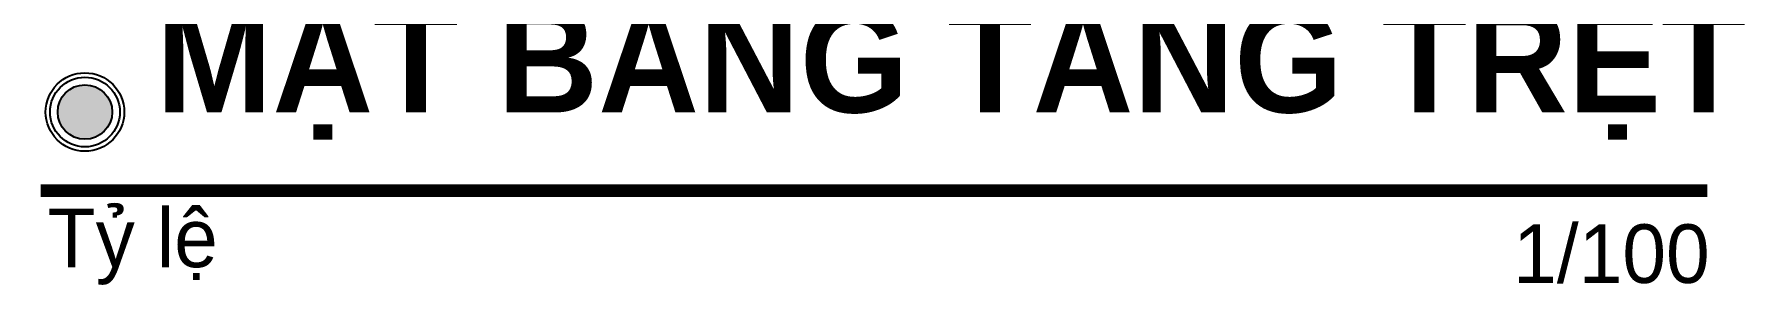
# Model space of a CAD drawing. Extents: x -79995 to 347433, y -157641 to 104789.
# Drawn here: x -103 to 6449, y -2580 to -1618 of the extents above; entities that cross this region are included whole.
import ezdxf

# ---------------------------------------------------------------- set-up
doc = ezdxf.new("R2010")
doc.units = 0
doc.layers.add('DIM', color=1, linetype='CONTINUOUS')
doc.layers.add('TEXT', color=7, linetype='CONTINUOUS')
doc.styles.add('SWISS-CONDENSE', font='')
doc.styles.get('SWISS-CONDENSE').set_extended_font_data('VNI-Swiss-Condense')

msp = doc.modelspace()

# ---------------------------------------------------------------- hatches: boundary and pattern name
at = {"layer": 'DIM', "linetype": 'ByBlock'}
msp.add_hatch(color=1, dxfattribs=at).paths.add_polyline_path([(195.524, -1916.658, 1), (-13.516, -1916.658, 1)])

# ---------------------------------------------------------------- linework, layer by layer
at = {"layer": 'TEXT', "color": 7, "linetype": 'ByBlock', "const_width": 48.75}
msp.add_lwpolyline([(6305.326, -2218.987), (1105.219, -2218.987), (6305.326, -2218.987), (-78.985, -2218.987)], dxfattribs=at)
at = {"layer": 'TEXT', "color": 7, "linetype": 'ByBlock'}
for radius in [150.491, 133.77, 104.52]:
    msp.add_circle((91.004, -1916.658), radius, dxfattribs=at)

# ---------------------------------------------------------------- texts
at = {"layer": 'TEXT', "color": 7, "insert": (363.434, -1518.388), "char_height": 400, "attachment_point": 1, "style": 'SWISS-CONDENSE'}
msp.add_mtext('{\\fVNI-Avo|b1|i0|c0|p2;MAËT BAÈNG TAÀNG TREÄT}', dxfattribs=at)
at = {"layer": 'TEXT', "color": 7, "linetype": 'ByBlock', "char_height": 225, "attachment_point": 1, "style": 'SWISS-CONDENSE'}
for s, insert in [('{\\fVNI-Avo|b0|i0|c0|p2;Tyû leä}', (-51.964, -2287.291)), ('{\\fVNI-Avo|b0|i0|c0|p2;1/100}', (5561.607, -2347.827))]:
    msp.add_mtext(s, dxfattribs=dict(at, insert=insert))

doc.saveas('drawing.dxf')
